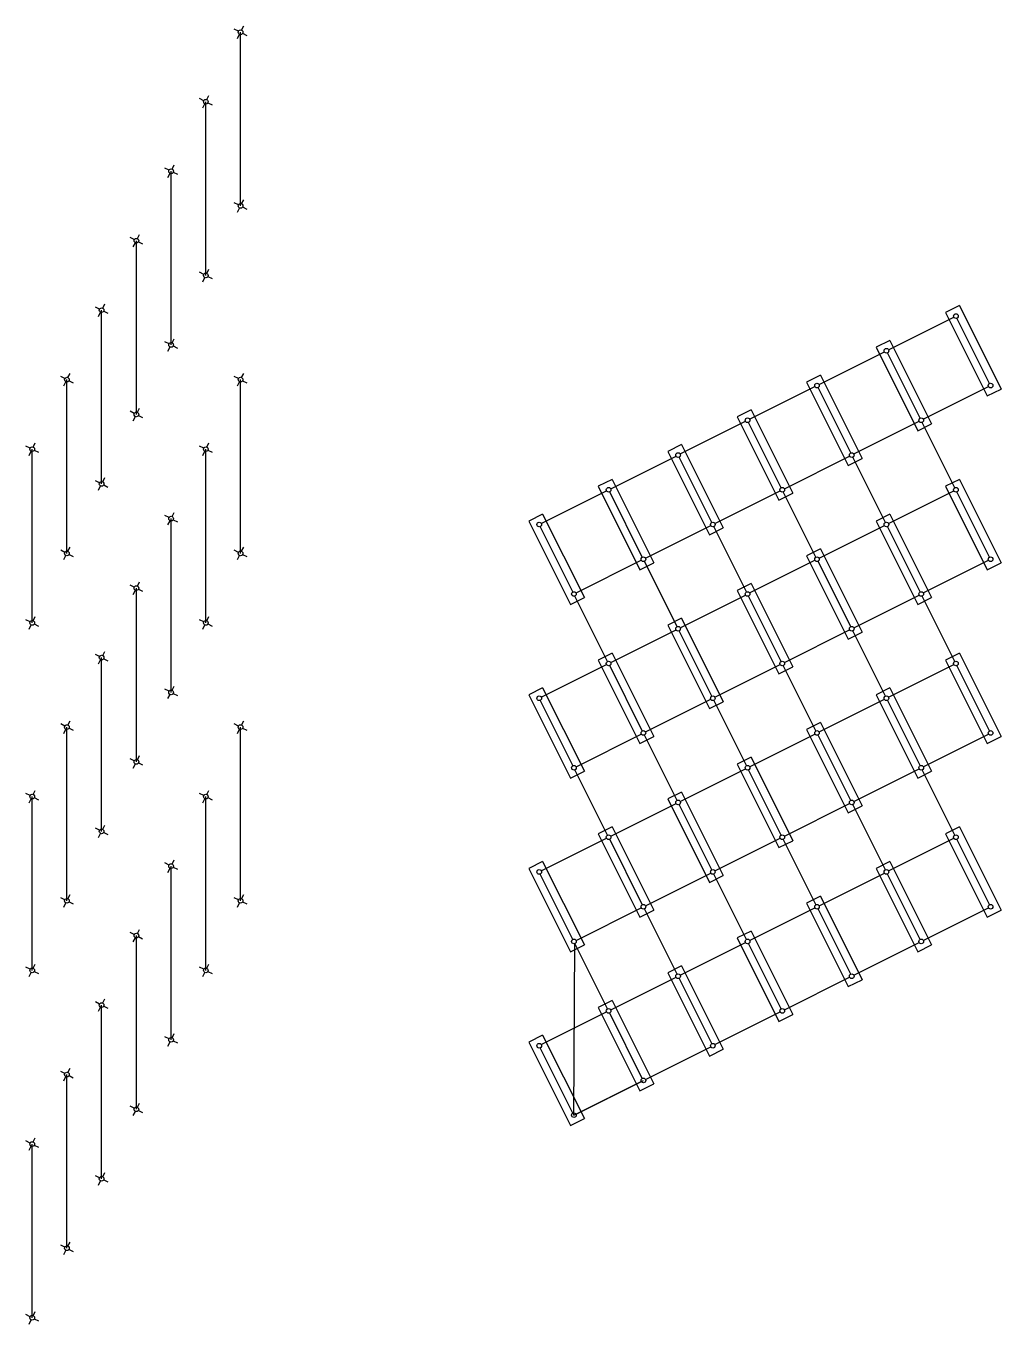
# Model space of a CAD drawing. Header units: millimetres. Extents: x 939 to 21029, y -693 to 9787.
# Drawn here: x 6653 to 7281, y 3101 to 3937 of the extents above; entities that cross this region are included whole.
import ezdxf

# ---------------------------------------------------------------- set-up
doc = ezdxf.new("R2010")
doc.units = ezdxf.units.MM
for name, color, linetype, lineweight in [('橘黄色', 30, 'Continuous', 30), ('浅蓝色', 141, 'Continuous', 30), ('灰色', 9, 'Continuous', 30), ('红色', 1, 'Continuous', 30), ('蓝色', 160, 'Continuous', 30), ('黄色', 41, 'Continuous', 30), ('黑白', 7, 'Continuous', 30)]:
    doc.layers.add(name, color=color, linetype=linetype, lineweight=lineweight)

msp = doc.modelspace()

# ---------------------------------------------------------------- linework, layer by layer
at = {"layer": '橘黄色'}
for p, q in [((6790.03, 3933.25), (6787.35, 3934.6)), ((6767.67, 3888.53), (6764.98, 3889.87)), ((6745.31, 3843.81), (6742.62, 3845.15)), ((6792.71, 3820.11), (6795.4, 3818.77)), ((6722.95, 3799.09), (6720.26, 3800.43)), ((6770.35, 3775.39), (6773.03, 3774.05)), ((6700.59, 3754.37), (6697.9, 3755.71)), ((6747.99, 3730.67), (6750.67, 3729.32)), ((6678.23, 3709.65), (6675.54, 3710.99)), ((6790.03, 3709.65), (6787.35, 3710.99)), ((6725.63, 3685.94), (6728.31, 3684.6)), ((7251.33, 3639.46), (7230.31, 3681.5)), ((6655.86, 3664.93), (6653.18, 3666.27)), ((6767.67, 3664.93), (6764.98, 3666.27)), ((7206.6, 3617.1), (7185.58, 3659.14)), ((6703.27, 3641.22), (6705.95, 3639.88)), ((7161.88, 3594.74), (7140.86, 3636.78)), ((6745.31, 3620.2), (6742.62, 3621.55)), ((7117.16, 3572.38), (7096.14, 3614.42)), ((6680.91, 3596.5), (6683.59, 3595.16)), ((6792.71, 3596.5), (6795.4, 3595.16)), ((7072.44, 3550.02), (7051.42, 3592.05)), ((6722.95, 3575.48), (6720.26, 3576.82)), ((7027.72, 3527.66), (7006.7, 3569.69)), ((7251.33, 3527.66), (7230.31, 3569.69)), ((6658.55, 3551.78), (6661.23, 3550.44)), ((6770.35, 3551.78), (6773.03, 3550.44)), ((7206.6, 3505.3), (7185.58, 3547.33)), ((6700.59, 3530.76), (6697.9, 3532.1)), ((7161.88, 3482.93), (7140.86, 3524.97)), ((6747.99, 3507.06), (6750.67, 3505.72)), ((7117.16, 3460.57), (7096.14, 3502.61)), ((6678.23, 3486.04), (6675.54, 3487.38)), ((6790.03, 3486.04), (6787.35, 3487.38)), ((7072.44, 3438.21), (7051.42, 3480.25)), ((6725.63, 3462.34), (6728.31, 3461)), ((7027.72, 3415.85), (7006.7, 3457.89)), ((7251.33, 3415.85), (7230.31, 3457.89)), ((6655.86, 3441.32), (6653.18, 3442.66)), ((6767.67, 3441.32), (6764.98, 3442.66)), ((7206.6, 3393.49), (7185.58, 3435.53)), ((6703.27, 3417.62), (6705.95, 3416.28)), ((7161.88, 3371.13), (7140.86, 3413.17)), ((6745.31, 3396.6), (6742.62, 3397.94)), ((7117.16, 3348.77), (7096.14, 3390.81)), ((6680.91, 3372.9), (6683.59, 3371.55)), ((6792.71, 3372.9), (6795.4, 3371.55)), ((7072.44, 3326.41), (7051.42, 3368.45)), ((6722.95, 3351.88), (6720.26, 3353.22)), ((7027.72, 3304.05), (7006.7, 3346.09)), ((6658.55, 3328.17), (6661.23, 3326.83)), ((6770.35, 3328.17), (6773.03, 3326.83)), ((6700.59, 3307.15), (6697.9, 3308.5)), ((6747.99, 3283.45), (6750.67, 3282.11)), ((6678.23, 3262.43), (6675.54, 3263.78)), ((6725.63, 3238.73), (6728.31, 3237.39)), ((6655.86, 3217.71), (6653.18, 3219.05)), ((6703.27, 3194.01), (6705.95, 3192.67)), ((6680.91, 3149.29), (6683.59, 3147.95)), ((6658.55, 3104.57), (6661.23, 3103.23))]:
    msp.add_line(p, q, dxfattribs=at)
at = {"layer": '浅蓝色'}
for p, q in [((6792.71, 3931.91), (6795.4, 3930.57)), ((6770.35, 3887.19), (6773.03, 3885.85)), ((6747.99, 3842.47), (6750.67, 3841.13)), ((6790.03, 3821.45), (6787.35, 3822.79)), ((6725.63, 3797.75), (6728.31, 3796.41)), ((6767.67, 3776.73), (6764.98, 3778.07)), ((6703.27, 3753.03), (6705.95, 3751.69)), ((7273.69, 3706.54), (7252.67, 3748.58)), ((6745.31, 3732.01), (6742.62, 3733.35)), ((7228.96, 3684.18), (7207.95, 3726.22)), ((6680.91, 3708.31), (6683.59, 3706.96)), ((6792.71, 3708.31), (6795.4, 3706.96)), ((7184.24, 3661.82), (7163.22, 3703.86)), ((6722.95, 3687.29), (6720.26, 3688.63)), ((7139.52, 3639.46), (7118.5, 3681.5)), ((6658.55, 3663.58), (6661.23, 3662.24)), ((6770.35, 3663.58), (6773.03, 3662.24)), ((7094.8, 3617.1), (7073.78, 3659.14)), ((6700.59, 3642.57), (6697.9, 3643.91)), ((7050.08, 3594.74), (7029.06, 3636.78)), ((7273.69, 3594.74), (7252.67, 3636.78)), ((6747.99, 3618.86), (6750.67, 3617.52)), ((7005.36, 3572.38), (6984.34, 3614.42)), ((7228.96, 3572.38), (7207.95, 3614.42)), ((6678.23, 3597.84), (6675.54, 3599.19)), ((6790.03, 3597.84), (6787.35, 3599.19)), ((7184.24, 3550.02), (7163.22, 3592.05)), ((6725.63, 3574.14), (6728.31, 3572.8)), ((7139.52, 3527.66), (7118.5, 3569.69)), ((6655.86, 3553.12), (6653.18, 3554.46)), ((6767.67, 3553.12), (6764.98, 3554.46)), ((7094.8, 3505.3), (7073.78, 3547.33)), ((6703.27, 3529.42), (6705.95, 3528.08)), ((7050.08, 3482.93), (7029.06, 3524.97)), ((7273.69, 3482.93), (7252.67, 3524.97)), ((6745.31, 3508.4), (6742.62, 3509.74)), ((7005.36, 3460.57), (6984.34, 3502.61)), ((7228.96, 3460.57), (7207.95, 3502.61)), ((6680.91, 3484.7), (6683.59, 3483.36)), ((6792.71, 3484.7), (6795.4, 3483.36)), ((7184.24, 3438.21), (7163.22, 3480.25)), ((6722.95, 3463.68), (6720.26, 3465.02)), ((7139.52, 3415.85), (7118.5, 3457.89)), ((6658.55, 3439.98), (6661.23, 3438.64)), ((6770.35, 3439.98), (6773.03, 3438.64)), ((7094.8, 3393.49), (7073.78, 3435.53)), ((6700.59, 3418.96), (6697.9, 3420.3)), ((7050.08, 3371.13), (7029.06, 3413.17)), ((7273.69, 3371.13), (7252.67, 3413.17)), ((6747.99, 3395.26), (6750.67, 3393.91)), ((7005.36, 3348.77), (6984.34, 3390.81)), ((7228.96, 3348.77), (7207.95, 3390.81)), ((6678.23, 3374.24), (6675.54, 3375.58)), ((6790.03, 3374.24), (6787.35, 3375.58)), ((7184.24, 3326.41), (7163.22, 3368.45)), ((6725.63, 3350.53), (6728.31, 3349.19)), ((7139.52, 3304.05), (7118.5, 3346.09)), ((6655.86, 3329.52), (6653.18, 3330.86)), ((6767.67, 3329.52), (6764.98, 3330.86)), ((7094.8, 3281.69), (7073.78, 3323.73)), ((6703.27, 3305.81), (6705.95, 3304.47)), ((7050.08, 3259.33), (7029.06, 3301.37)), ((6745.31, 3284.79), (6742.62, 3286.14)), ((7005.36, 3236.97), (6984.34, 3279.01)), ((6680.91, 3261.09), (6683.59, 3259.75)), ((6722.95, 3240.07), (6720.26, 3241.41)), ((6658.55, 3216.37), (6661.23, 3215.03)), ((6700.59, 3195.35), (6697.9, 3196.69)), ((6678.23, 3150.63), (6675.54, 3151.97)), ((6655.86, 3105.91), (6653.18, 3107.25))]:
    msp.add_line(p, q, dxfattribs=at)
at = {"layer": '灰色'}
for p, q in [((6792.04, 3933.92), (6793.38, 3936.61)), ((6789.36, 3928.56), (6790.7, 3931.24)), ((6767, 3883.84), (6768.34, 3886.52)), ((6769.68, 3889.2), (6771.02, 3891.89)), ((6747.32, 3844.48), (6748.66, 3847.17)), ((6744.64, 3839.12), (6745.98, 3841.8)), ((6789.36, 3816.75), (6790.7, 3819.44)), ((6792.04, 3822.12), (6793.38, 3824.8)), ((6724.96, 3799.76), (6726.3, 3802.44)), ((6722.28, 3794.39), (6723.62, 3797.08)), ((6769.68, 3777.4), (6771.02, 3780.08)), ((6767, 3772.03), (6768.34, 3774.72)), ((6699.92, 3749.67), (6701.26, 3752.36)), ((6702.6, 3755.04), (6703.94, 3757.72)), ((7208.62, 3728.23), (7250.65, 3749.25)), ((6747.32, 3732.68), (6748.66, 3735.36)), ((6744.64, 3727.31), (6745.98, 3730)), ((7163.89, 3705.87), (7205.93, 3726.89)), ((6680.24, 3710.32), (6681.58, 3713)), ((6792.04, 3710.32), (6793.38, 3713)), ((6677.55, 3704.95), (6678.9, 3707.63)), ((6789.36, 3704.95), (6790.7, 3707.63)), ((7119.17, 3683.51), (7161.21, 3704.53)), ((7230.98, 3683.51), (7273.02, 3704.53)), ((6722.28, 3682.59), (6723.62, 3685.27)), ((6724.96, 3687.96), (6726.3, 3690.64)), ((7074.45, 3661.15), (7116.49, 3682.17)), ((7186.26, 3661.15), (7228.29, 3682.17)), ((6657.88, 3665.6), (6659.22, 3668.28)), ((6769.68, 3665.6), (6771.02, 3668.28)), ((6655.19, 3660.23), (6656.54, 3662.91)), ((6767, 3660.23), (6768.34, 3662.91)), ((7029.73, 3638.79), (7071.77, 3659.81)), ((7141.53, 3638.79), (7183.57, 3659.81)), ((6702.6, 3643.24), (6703.94, 3645.92)), ((6699.92, 3637.87), (6701.26, 3640.55)), ((6985.01, 3616.43), (7027.05, 3637.45)), ((7096.81, 3616.43), (7138.85, 3637.45)), ((7208.62, 3616.43), (7250.65, 3637.45)), ((6744.64, 3615.51), (6745.98, 3618.19)), ((6747.32, 3620.88), (6748.66, 3623.56)), ((7052.09, 3594.07), (7094.13, 3615.09)), ((7163.89, 3594.07), (7205.93, 3615.09)), ((6680.24, 3598.51), (6681.58, 3601.2)), ((6792.04, 3598.51), (6793.38, 3601.2)), ((6677.55, 3593.15), (6678.9, 3595.83)), ((6789.36, 3593.15), (6790.7, 3595.83)), ((7007.37, 3571.71), (7049.41, 3592.73)), ((7119.17, 3571.71), (7161.21, 3592.73)), ((7230.98, 3571.71), (7273.02, 3592.73)), ((6724.96, 3576.15), (6726.3, 3578.84)), ((6722.28, 3570.79), (6723.62, 3573.47)), ((7074.45, 3549.35), (7116.49, 3570.36)), ((7186.26, 3549.35), (7228.29, 3570.36)), ((6655.19, 3548.43), (6656.54, 3551.11)), ((6657.88, 3553.79), (6659.22, 3556.48)), ((6767, 3548.43), (6768.34, 3551.11)), ((6769.68, 3553.79), (6771.02, 3556.48)), ((7029.73, 3526.99), (7071.77, 3548)), ((7141.53, 3526.99), (7183.57, 3548)), ((6702.6, 3531.43), (6703.94, 3534.12)), ((6699.92, 3526.07), (6701.26, 3528.75)), ((6985.01, 3504.62), (7027.05, 3525.64)), ((7096.81, 3504.62), (7138.85, 3525.64)), ((7208.62, 3504.62), (7250.65, 3525.64)), ((6747.32, 3509.07), (6748.66, 3511.76)), ((6744.64, 3503.71), (6745.98, 3506.39)), ((7052.09, 3482.26), (7094.13, 3503.28)), ((7163.89, 3482.26), (7205.93, 3503.28)), ((6677.55, 3481.34), (6678.9, 3484.03)), ((6680.24, 3486.71), (6681.58, 3489.39)), ((6789.36, 3481.34), (6790.7, 3484.03)), ((6792.04, 3486.71), (6793.38, 3489.39)), ((7007.37, 3459.9), (7049.41, 3480.92)), ((7119.17, 3459.9), (7161.21, 3480.92)), ((7230.98, 3459.9), (7273.02, 3480.92)), ((6724.96, 3464.35), (6726.3, 3467.03)), ((6722.28, 3458.98), (6723.62, 3461.67)), ((7074.45, 3437.54), (7116.49, 3458.56)), ((7186.26, 3437.54), (7228.29, 3458.56)), ((6657.88, 3441.99), (6659.22, 3444.67)), ((6769.68, 3441.99), (6771.02, 3444.67)), ((6655.19, 3436.62), (6656.54, 3439.31)), ((6767, 3436.62), (6768.34, 3439.31)), ((7029.73, 3415.18), (7071.77, 3436.2)), ((7141.53, 3415.18), (7183.57, 3436.2)), ((6699.92, 3414.26), (6701.26, 3416.95)), ((6702.6, 3419.63), (6703.94, 3422.31)), ((6985.01, 3392.82), (7027.05, 3413.84)), ((7096.81, 3392.82), (7138.85, 3413.84)), ((7208.62, 3392.82), (7250.65, 3413.84)), ((6744.64, 3391.9), (6745.98, 3394.59)), ((6747.32, 3397.27), (6748.66, 3399.95)), ((7052.09, 3370.46), (7094.13, 3391.48)), ((7163.89, 3370.46), (7205.93, 3391.48)), ((6680.24, 3374.91), (6681.58, 3377.59)), ((6792.04, 3374.91), (6793.38, 3377.59)), ((6677.55, 3369.54), (6678.9, 3372.22)), ((6789.36, 3369.54), (6790.7, 3372.22)), ((7007.37, 3348.1), (7049.41, 3369.12)), ((7119.17, 3348.1), (7161.21, 3369.12)), ((7230.98, 3348.1), (7273.02, 3369.12)), ((6724.96, 3352.55), (6726.3, 3355.23)), ((6722.28, 3347.18), (6723.62, 3349.86)), ((7074.45, 3325.74), (7116.49, 3346.76)), ((7186.26, 3325.74), (7228.29, 3346.76)), ((6655.19, 3324.82), (6656.54, 3327.5)), ((6657.88, 3330.19), (6659.22, 3332.87)), ((6767, 3324.82), (6768.34, 3327.5)), ((6769.68, 3330.19), (6771.02, 3332.87)), ((7029.73, 3303.38), (7071.77, 3324.4)), ((7141.53, 3303.38), (7183.57, 3324.4)), ((6702.6, 3307.83), (6703.94, 3310.51)), ((6699.92, 3302.46), (6701.26, 3305.14)), ((6985.01, 3281.02), (7027.05, 3302.04)), ((7096.81, 3281.02), (7138.85, 3302.04)), ((6747.32, 3285.47), (6748.66, 3288.15)), ((6744.64, 3280.1), (6745.98, 3282.78)), ((7052.09, 3258.66), (7094.13, 3279.68)), ((6677.55, 3257.74), (6678.9, 3260.42)), ((6680.24, 3263.1), (6681.58, 3265.79)), ((7007.37, 3236.3), (7049.41, 3257.32)), ((6724.96, 3240.74), (6726.3, 3243.43)), ((6722.28, 3235.38), (6723.62, 3238.06)), ((6657.88, 3218.38), (6659.22, 3221.07)), ((6655.19, 3213.02), (6656.54, 3215.7)), ((6699.92, 3190.66), (6701.26, 3193.34)), ((6702.6, 3196.02), (6703.94, 3198.71)), ((6680.24, 3151.3), (6681.58, 3153.98)), ((6677.55, 3145.93), (6678.9, 3148.62)), ((6657.88, 3106.58), (6659.22, 3109.26)), ((6655.19, 3101.21), (6656.54, 3103.9))]:
    msp.add_line(p, q, dxfattribs=at)
at = {"layer": '红色'}
for q in [(7006.7, 3346.09), (7050.75, 3257.99)]:
    msp.add_line((7006.03, 3235.63), q, dxfattribs=at)
at = {"layer": '蓝色'}
for centre in [(6791.37, 3932.58), (6769.01, 3887.86), (6746.65, 3843.14), (6724.29, 3798.42), (6701.93, 3753.7), (7252, 3749.92), (7207.27, 3727.56), (6679.57, 3708.98), (6791.37, 3708.98), (7162.55, 3705.2), (7117.83, 3682.84), (6657.21, 3664.26), (6769.01, 3664.26), (7073.11, 3660.48), (7028.39, 3638.12), (7252, 3638.12), (6746.65, 3619.53), (6983.67, 3615.76), (7207.27, 3615.76), (7162.55, 3593.4), (6724.29, 3574.81), (7117.83, 3571.04), (7073.11, 3548.67), (6701.93, 3530.09), (7028.39, 3526.31), (7252, 3526.31), (6983.67, 3503.95), (7207.27, 3503.95), (6679.57, 3485.37), (6791.37, 3485.37), (7162.55, 3481.59), (7117.83, 3459.23), (6657.21, 3440.65), (6769.01, 3440.65), (7073.11, 3436.87), (7028.39, 3414.51), (7252, 3414.51), (6746.65, 3395.93), (6983.67, 3392.15), (7207.27, 3392.15), (7162.55, 3369.79), (6724.29, 3351.21), (7117.83, 3347.43), (7073.11, 3325.07), (6701.93, 3306.48), (7028.39, 3302.71), (6983.67, 3280.35), (6679.57, 3261.76), (6657.21, 3217.04)]:
    msp.add_circle(centre, 1.5, dxfattribs=at)
at = {"layer": '黄色'}
for p, q in [((6791.37, 3820.78), (6791.37, 3932.58)), ((6769.01, 3776.06), (6769.01, 3887.86)), ((6746.65, 3731.34), (6746.65, 3843.14)), ((6724.29, 3686.62), (6724.29, 3798.42)), ((6701.93, 3641.89), (6701.93, 3753.7)), ((7254.23, 3756.63), (7245.29, 3752.16)), ((7245.29, 3752.16), (7272.12, 3698.49)), ((7254.23, 3756.63), (7281.06, 3702.96)), ((7209.51, 3734.27), (7200.57, 3729.8)), ((7209.51, 3734.27), (7236.34, 3680.6)), ((7200.57, 3729.8), (7227.4, 3676.13)), ((7164.79, 3711.91), (7155.85, 3707.44)), ((7164.79, 3711.91), (7191.62, 3658.24)), ((6679.57, 3597.17), (6679.57, 3708.98)), ((6791.37, 3597.17), (6791.37, 3708.98)), ((7155.85, 3707.44), (7182.68, 3653.77)), ((7272.12, 3698.49), (7281.06, 3702.96)), ((7120.07, 3689.55), (7111.12, 3685.08)), ((7111.12, 3685.08), (7137.96, 3631.41)), ((7120.07, 3689.55), (7146.9, 3635.88)), ((7227.4, 3676.13), (7236.34, 3680.6)), ((6657.21, 3552.45), (6657.21, 3664.26)), ((6769.01, 3552.45), (6769.01, 3664.26)), ((7075.35, 3667.19), (7066.4, 3662.71)), ((7066.4, 3662.71), (7093.24, 3609.05)), ((7075.35, 3667.19), (7102.18, 3613.52)), ((7182.68, 3653.77), (7191.62, 3658.24)), ((7030.63, 3644.83), (7021.68, 3640.35)), ((7030.63, 3644.83), (7057.46, 3591.16)), ((7254.23, 3644.83), (7245.29, 3640.35)), ((7254.23, 3644.83), (7281.06, 3591.16)), ((7021.68, 3640.35), (7048.51, 3586.69)), ((7137.96, 3631.41), (7146.9, 3635.88)), ((7245.29, 3640.35), (7272.12, 3586.69)), ((6746.65, 3507.73), (6746.65, 3619.53)), ((6985.9, 3622.47), (6976.96, 3617.99)), ((6976.96, 3617.99), (7003.79, 3564.33)), ((6985.9, 3622.47), (7012.74, 3568.8)), ((7209.51, 3622.47), (7200.57, 3617.99)), ((7200.57, 3617.99), (7227.4, 3564.33)), ((7209.51, 3622.47), (7236.34, 3568.8)), ((7093.24, 3609.05), (7102.18, 3613.52)), ((7164.79, 3600.1), (7155.85, 3595.63)), ((7155.85, 3595.63), (7182.68, 3541.97)), ((7164.79, 3600.1), (7191.62, 3546.44)), ((7048.51, 3586.69), (7057.46, 3591.16)), ((7272.12, 3586.69), (7281.06, 3591.16)), ((7120.07, 3577.74), (7111.12, 3573.27)), ((7120.07, 3577.74), (7146.9, 3524.08)), ((6724.29, 3463.01), (6724.29, 3574.81)), ((7003.79, 3564.33), (7012.74, 3568.8)), ((7111.12, 3573.27), (7137.96, 3519.61)), ((7227.4, 3564.33), (7236.34, 3568.8)), ((7075.35, 3555.38), (7066.4, 3550.91)), ((7066.4, 3550.91), (7093.24, 3497.25)), ((7075.35, 3555.38), (7102.18, 3501.72)), ((7182.68, 3541.97), (7191.62, 3546.44)), ((6701.93, 3418.29), (6701.93, 3530.09)), ((7030.63, 3533.02), (7021.68, 3528.55)), ((7021.68, 3528.55), (7048.51, 3474.88)), ((7030.63, 3533.02), (7057.46, 3479.36)), ((7254.23, 3533.02), (7245.29, 3528.55)), ((7245.29, 3528.55), (7272.12, 3474.88)), ((7254.23, 3533.02), (7281.06, 3479.36)), ((7137.96, 3519.61), (7146.9, 3524.08)), ((6985.9, 3510.66), (6976.96, 3506.19)), ((6985.9, 3510.66), (7012.74, 3457)), ((7209.51, 3510.66), (7200.57, 3506.19)), ((7209.51, 3510.66), (7236.34, 3457)), ((6976.96, 3506.19), (7003.79, 3452.52)), ((7093.24, 3497.25), (7102.18, 3501.72)), ((7200.57, 3506.19), (7227.4, 3452.52)), ((6679.57, 3373.57), (6679.57, 3485.37)), ((6791.37, 3373.57), (6791.37, 3485.37)), ((7164.79, 3488.3), (7155.85, 3483.83)), ((7155.85, 3483.83), (7182.68, 3430.16)), ((7164.79, 3488.3), (7191.62, 3434.64)), ((7048.51, 3474.88), (7057.46, 3479.36)), ((7272.12, 3474.88), (7281.06, 3479.36)), ((7120.07, 3465.94), (7111.12, 3461.47)), ((7111.12, 3461.47), (7137.96, 3407.8)), ((7120.07, 3465.94), (7146.9, 3412.27)), ((7003.79, 3452.52), (7012.74, 3457)), ((7227.4, 3452.52), (7236.34, 3457)), ((7075.35, 3443.58), (7066.4, 3439.11)), ((7075.35, 3443.58), (7102.18, 3389.91)), ((6657.21, 3328.84), (6657.21, 3440.65)), ((6769.01, 3328.84), (6769.01, 3440.65)), ((7066.4, 3439.11), (7093.24, 3385.44)), ((7182.68, 3430.16), (7191.62, 3434.64)), ((7030.63, 3421.22), (7021.68, 3416.75)), ((7030.63, 3421.22), (7057.46, 3367.55)), ((7254.23, 3421.22), (7245.29, 3416.75)), ((7254.23, 3421.22), (7281.06, 3367.55)), ((7021.68, 3416.75), (7048.51, 3363.08)), ((7137.96, 3407.8), (7146.9, 3412.27)), ((7245.29, 3416.75), (7272.12, 3363.08)), ((6746.65, 3284.12), (6746.65, 3395.93)), ((6985.9, 3398.86), (6976.96, 3394.39)), ((6976.96, 3394.39), (7003.79, 3340.72)), ((6985.9, 3398.86), (7012.74, 3345.19)), ((7209.51, 3398.86), (7200.57, 3394.39)), ((7200.57, 3394.39), (7227.4, 3340.72)), ((7209.51, 3398.86), (7236.34, 3345.19)), ((7093.24, 3385.44), (7102.18, 3389.91)), ((7164.79, 3376.5), (7155.85, 3372.03)), ((7164.79, 3376.5), (7191.62, 3322.83)), ((7048.51, 3363.08), (7057.46, 3367.55)), ((7155.85, 3372.03), (7182.68, 3318.36)), ((7272.12, 3363.08), (7281.06, 3367.55)), ((6724.29, 3239.4), (6724.29, 3351.21)), ((7120.07, 3354.14), (7111.12, 3349.66)), ((7120.07, 3354.14), (7146.9, 3300.47)), ((7003.79, 3340.72), (7012.74, 3345.19)), ((7111.12, 3349.66), (7137.96, 3296)), ((7227.4, 3340.72), (7236.34, 3345.19)), ((7075.35, 3331.78), (7066.4, 3327.3)), ((7066.4, 3327.3), (7093.24, 3273.64)), ((7075.35, 3331.78), (7102.18, 3278.11)), ((7182.68, 3318.36), (7191.62, 3322.83)), ((7030.63, 3309.42), (7021.68, 3304.94)), ((7030.63, 3309.42), (7057.46, 3255.75)), ((6701.93, 3194.68), (6701.93, 3306.48)), ((7021.68, 3304.94), (7048.51, 3251.28)), ((7137.96, 3296), (7146.9, 3300.47)), ((6985.9, 3287.05), (6976.96, 3282.58)), ((6985.9, 3287.05), (7012.74, 3233.39)), ((6976.96, 3282.58), (7003.79, 3228.92)), ((7093.24, 3273.64), (7102.18, 3278.11)), ((6679.57, 3149.96), (6679.57, 3261.76)), ((7048.51, 3251.28), (7057.46, 3255.75)), ((7003.79, 3228.92), (7012.74, 3233.39)), ((6657.21, 3105.24), (6657.21, 3217.04))]:
    msp.add_line(p, q, dxfattribs=at)
at = {"layer": '黑白'}
for centre in [(6791.37, 3820.78), (6769.01, 3776.06), (6746.65, 3731.34), (7274.36, 3705.2), (6724.29, 3686.62), (7229.64, 3682.84), (7184.91, 3660.48), (6701.93, 3641.89), (7140.19, 3638.12), (7095.47, 3615.76), (6679.57, 3597.17), (6791.37, 3597.17), (7050.75, 3593.4), (7274.36, 3593.4), (7006.03, 3571.04), (7229.64, 3571.04), (6657.21, 3552.45), (6769.01, 3552.45), (7184.91, 3548.67), (7140.19, 3526.31), (6746.65, 3507.73), (7095.47, 3503.95), (7050.75, 3481.59), (7274.36, 3481.59), (6724.29, 3463.01), (7006.03, 3459.23), (7229.64, 3459.23), (7184.91, 3436.87), (6701.93, 3418.29), (7140.19, 3414.51), (7095.47, 3392.15), (6679.57, 3373.57), (6791.37, 3373.57), (7050.75, 3369.79), (7274.36, 3369.79), (7006.03, 3347.43), (7229.64, 3347.43), (6657.21, 3328.84), (6769.01, 3328.84), (7184.91, 3325.07), (7140.19, 3302.71), (6746.65, 3284.12), (7095.47, 3280.35), (7050.75, 3257.99), (6724.29, 3239.4), (7006.03, 3235.63), (6701.93, 3194.68), (6679.57, 3149.96), (6657.21, 3105.24)]:
    msp.add_circle(centre, 1.5, dxfattribs=at)

doc.saveas('drawing.dxf')
